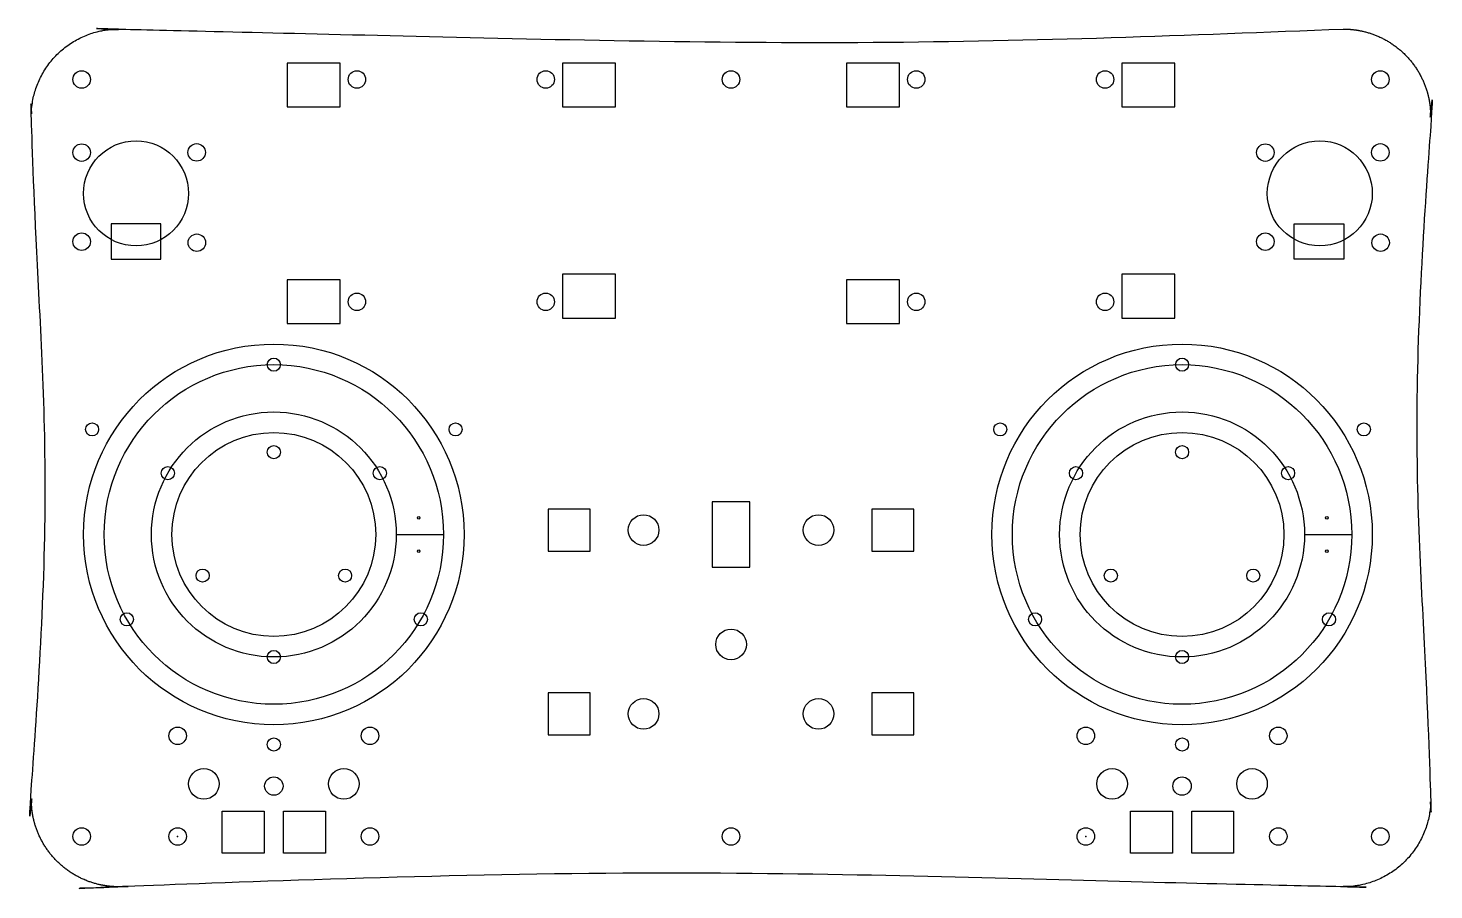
# Model space of a CAD drawing. Header units: millimetres. Extents: x -1 to 321, y -253 to -57.
import ezdxf

# ---------------------------------------------------------------- set-up
doc = ezdxf.new("R2010")
doc.units = ezdxf.units.MM
doc.header["$MEASUREMENT"] = 0
doc.layers.add('FAB$MO 2.6 v2', color=178, linetype='Continuous', true_color=0x000000)

msp = doc.modelspace()

# ---------------------------------------------------------------- linework, layer by layer
at = {"layer": 'FAB$MO 2.6 v2'}
for p, q in [((83.46, -172.2), (94.26, -172.2)), ((291.14, -172.2), (301.94, -172.2))]:
    msp.add_line(p, q, dxfattribs=at)
for points in [[(58.51, -74.5), (70.65, -74.5), (70.65, -64.5), (58.51, -64.5)], [(133.58, -64.5), (121.45, -64.5), (121.45, -74.5), (133.58, -74.5)], [(186.42, -74.5), (198.55, -74.5), (198.55, -64.5), (186.42, -64.5)], [(261.49, -64.5), (249.35, -64.5), (249.35, -74.5), (261.49, -74.5)], [(18.29, -109.29), (29.64, -109.29), (29.64, -101.19), (18.29, -101.19)], [(300.11, -109.29), (288.76, -109.29), (288.76, -101.19), (300.11, -101.19)], [(58.51, -124.03), (70.65, -124.03), (70.65, -114.03), (58.51, -114.03)], [(133.58, -112.76), (121.45, -112.76), (121.45, -122.76), (133.58, -122.76)], [(186.42, -124.03), (198.55, -124.03), (198.55, -114.03), (186.42, -114.03)], [(261.49, -112.76), (249.35, -112.76), (249.35, -122.76), (261.49, -122.76)], [(118.21, -175.99), (127.8, -175.99), (127.8, -166.4), (118.21, -166.4)], [(155.69, -179.66), (164.32, -179.66), (164.32, -164.74), (155.69, -164.74)], [(192.21, -175.99), (201.8, -175.99), (201.8, -166.4), (192.21, -166.4)], [(118.21, -217.99), (127.8, -217.99), (127.8, -208.4), (118.21, -208.4)], [(192.21, -217.99), (201.8, -217.99), (201.8, -208.4), (192.21, -208.4)], [(53.26, -244.99), (43.67, -244.99), (43.67, -235.4), (53.26, -235.4)], [(67.26, -244.99), (57.67, -244.99), (57.67, -235.4), (67.26, -235.4)], [(260.93, -244.99), (251.34, -244.99), (251.34, -235.4), (260.93, -235.4)], [(274.93, -244.99), (265.34, -244.99), (265.34, -235.4), (274.93, -235.4)]]:
    msp.add_lwpolyline(points, close=True, dxfattribs=at)
for centre, radius in [((11.51, -68.23), 2), ((74.46, -68.23), 2), ((117.64, -68.23), 2), ((160, -68.23), 2), ((202.36, -68.23), 2), ((245.54, -68.23), 2), ((308.49, -68.23), 2), ((11.51, -84.94), 2), ((23.96, -94.26), 12), ((37.81, -84.9), 2), ((282.19, -84.94), 2), ((294.64, -94.26), 12), ((308.49, -84.9), 2), ((11.51, -105.29), 2), ((37.86, -105.54), 2), ((282.19, -105.29), 2), ((308.54, -105.54), 2), ((74.46, -119.03), 2), ((117.64, -119.03), 2), ((202.36, -119.03), 2), ((245.54, -119.03), 2), ((55.46, -172.2), 43.5), ((263.14, -172.2), 43.5), ((55.46, -172.2), 38.8), ((55.46, -133.4), 1.5), ((263.14, -172.2), 38.8), ((263.14, -133.4), 1.5), ((55.46, -172.2), 28), ((263.14, -172.2), 28), ((13.9, -148.2), 1.5), ((97.03, -148.2), 1.5), ((221.57, -148.2), 1.5), ((304.7, -148.2), 1.5), ((55.46, -172.2), 23.3), ((263.14, -172.2), 23.3), ((55.46, -153.4), 1.5), ((263.14, -153.4), 1.5), ((31.22, -158.2), 1.5), ((79.71, -158.2), 1.5), ((238.89, -158.2), 1.5), ((287.38, -158.2), 1.5), ((88.58, -168.38), 0.3), ((140.01, -171.2), 3.5), ((180.01, -171.2), 3.5), ((296.25, -168.38), 0.3), ((88.58, -176.02), 0.3), ((296.25, -176.02), 0.3), ((39.18, -181.6), 1.5), ((71.75, -181.6), 1.5), ((246.85, -181.6), 1.5), ((279.42, -181.6), 1.5), ((21.86, -191.6), 1.5), ((89.07, -191.6), 1.5), ((229.53, -191.6), 1.5), ((296.74, -191.6), 1.5), ((160.01, -197.32), 3.5), ((55.46, -200.2), 1.5), ((263.14, -200.2), 1.5), ((140.01, -213.2), 3.5), ((180.01, -213.2), 3.5), ((33.46, -218.2), 2), ((77.46, -218.2), 2), ((241.14, -218.2), 2), ((285.14, -218.2), 2), ((55.46, -220.2), 1.5), ((263.14, -220.2), 1.5), ((39.46, -229.2), 3.5), ((55.46, -229.7), 2.1), ((71.46, -229.2), 3.5), ((247.14, -229.2), 3.5), ((263.14, -229.7), 2.1), ((279.14, -229.2), 3.5), ((11.51, -241.2), 2), ((33.46, -241.2), 2), ((77.46, -241.2), 2), ((160, -241.2), 2), ((241.14, -241.2), 2), ((285.14, -241.2), 2), ((308.49, -241.2), 2)]:
    msp.add_circle(centre, radius, dxfattribs=at)
msp.add_rational_spline([(300, -56.71), (253.33, -56.71), (160, -63.71), (66.67, -56.71), (20, -56.71), (8.28, -56.71), (0, -65), (0, -76.71), (0, -102.71), (7, -154.71), (0, -206.71), (0, -232.71), (0, -244.43), (8.28, -252.71), (20, -252.71), (66.67, -252.71), (160, -245.71), (253.33, -252.71), (300, -252.71), (311.72, -252.71), (320, -244.43), (320, -232.71), (320, -206.71), (313, -154.71), (320, -102.71), (320, -76.71), (320, -65), (311.72, -56.71), (300, -56.71)], [1, 1, 1, 1, 1, 0.804737854124, 0.804737854124, 1, 1, 1, 1, 1, 0.804737854124, 0.804737854124, 1, 1, 1, 1, 1, 0.804737854124, 0.804737854124, 1, 1, 1, 1, 1, 0.804737854124, 0.804737854124, 1], degree=3, knots=[4110.93611, 4110.93611, 4110.93611, 4110.93611, 4111.93611, 4112.93611, 4112.93611, 4112.93611, 4144.352036, 4144.352036, 4144.352036, 4145.352036, 4146.352036, 4146.352036, 4146.352036, 4177.767963, 4177.767963, 4177.767963, 4178.767963, 4179.767963, 4179.767963, 4179.767963, 4211.18389, 4211.18389, 4211.18389, 4212.18389, 4213.18389, 4213.18389, 4213.18389, 4244.599816, 4244.599816, 4244.599816, 4244.599816], dxfattribs=at)
for p in [(33.46, -241.2), (241.14, -241.2), (241.14, -241.2)]:
    msp.add_point(p, dxfattribs=at)

doc.saveas('drawing.dxf')
